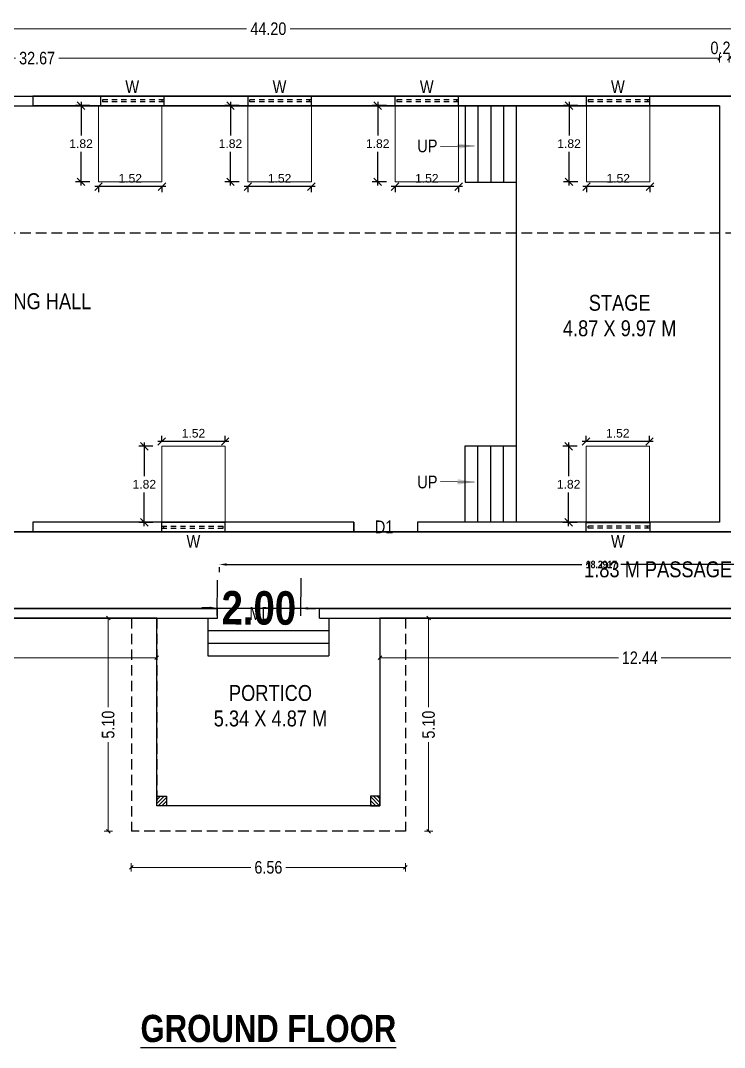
# Model space of a CAD drawing. Header units: metres. Extents: x 113452 to 113666, y -26183 to -26004.
# Drawn here: x 113606.45 to 113623.3, y -26119.63 to -26095.06 of the extents above; entities that cross this region are included whole.
import ezdxf

# ---------------------------------------------------------------- set-up
doc = ezdxf.new("R2010")
doc.units = ezdxf.units.M
doc.header["$MEASUREMENT"] = 0
doc.header["$PDMODE"] = 35
doc.linetypes.add('DASHED2', pattern=[0.375, 0.25, -0.125])
doc.layers.add('BLK_1_FLR_0_BLT_UP_AREA', color=26, linetype='Continuous', plot=False)
for name, color, linetype in [('BLK_1_FLR_0_CARPET_AREA', 25, 'Continuous'), ('BLK_1_FLR_0_EXIT_WIDTH_DOOR', 2, 'Continuous'), ('Grid Line', 8, 'Continuous'), ('Window', 34, 'Continuous')]:
    doc.layers.add(name, color=color, linetype=linetype)
for name, color, linetype, lineweight in [('BLK_1_FLR_0_ROOM_1_LIGHT_VENTILATION_10', 232, 'Continuous', 0), ('BLK_1_FLR_0_ROOM_1_LIGHT_VENTILATION_12', 232, 'Continuous', 0), ('BLK_1_FLR_0_ROOM_1_LIGHT_VENTILATION_13', 232, 'Continuous', 0), ('BLK_1_FLR_0_ROOM_1_LIGHT_VENTILATION_5', 232, 'Continuous', 0), ('BLK_1_FLR_0_ROOM_1_LIGHT_VENTILATION_6', 232, 'Continuous', 0), ('BLK_1_FLR_0_ROOM_1_LIGHT_VENTILATION_9', 232, 'Continuous', 0), ('Dimension', 3, 'Continuous', 13), ('DIST_EXIT', 7, 'Continuous', 0)]:
    doc.layers.add(name, color=color, linetype=linetype, lineweight=lineweight)
doc.styles.add('Arial', font='swissc.ttf')
doc.styles.add('Arial-Bold', font='times.ttf')
doc.styles.add('EE', font='times.ttf', dxfattribs={"height": 15})
doc.styles.add('IT', font='times.ttf', dxfattribs={"height": 12})
doc.styles.get("Standard").update_dxf_attribs({"font": 'swisscb.ttf'})
doc.styles.add('SVN', font='arial.ttf')
doc.dimstyles.new('FLOOR DIM BUILDING DIM', dxfattribs={"dimtxt": 0.3, "dimasz": 0.05, "dimexe": 0.075, "dimexo": 0.3, "dimgap": 0.09, "dimtad": 0, "dimzin": 3, "dimdsep": 46, "dimtxsty": 'Arial', "dimblk": 'JM1', "dimcen": -0.09, "dimse1": 1, "dimse2": 1, "dimclrd": 5, "dimclre": 250, "dimclrt": 3, "dimazin": 0, "dimtfac": 0.65, "dimtix": 1, "dimtofl": 0, "dimtmove": 0, "dimatfit": 2, "dimfxl": 0, "dimfrac": 1, "dimtolj": 1, "dimlwd": 18, "dimlwe": -1, "dimarcsym": 0})
doc.dimstyles.get("Standard").update_dxf_attribs({"dimtxt": 1.5, "dimasz": 0.18, "dimexe": 0.18, "dimexo": 0.0625, "dimgap": 0.09, "dimtad": 0, "dimzin": 0, "dimdsep": 46, "dimtxsty": 'Standard', "dimcen": 0.09, "dimse1": 1, "dimse2": 1, "dimsd1": 1, "dimsd2": 1, "dimclrt": 256, "dimadec": 0, "dimazin": 0, "dimtfac": 1, "dimtofl": 0, "dimtmove": 0, "dimatfit": 3, "dimfxl": 0, "dimtolj": 1, "dimtzin": 0, "dimarcsym": 0})
doc.dimstyles.new('STANDARD$0', dxfattribs={"dimtxt": 7, "dimasz": 3, "dimexe": 3, "dimexo": 1, "dimgap": 1.5, "dimtad": 1, "dimdec": 1, "dimzin": 1, "dimdsep": 46, "dimlunit": 4, "dimtxsty": 'Standard', "dimblk": 'OBLIQUE', "dimcen": 0.09375, "dimdle": 1, "dimclrd": 8, "dimclre": 8, "dimclrt": 7, "dimadec": 1, "dimazin": 0, "dimtfac": 1, "dimtdec": 1, "dimtix": 1, "dimtmove": 2, "dimatfit": 3, "dimldrblk": 'ARCHTICK', "dimfxl": 0, "dimfrac": 2, "dimtolj": 1, "dimtzin": 0, "dimarcsym": 0})
doc.dimstyles.new('STY', dxfattribs={"dimscale": 0.9, "dimtxt": 0.23, "dimasz": 0.18, "dimexe": 0.15, "dimexo": 0.6, "dimgap": 0.1, "dimtad": 1, "dimtih": 1, "dimtoh": 1, "dimzin": 0, "dimdsep": 46, "dimtxsty": 'Arial-Bold', "dimblk": 'CLOSEDBLANK', "dimcen": 0.09375, "dimdle": 0.1, "dimse1": 1, "dimse2": 1, "dimadec": 0, "dimazin": 0, "dimtfac": 1, "dimtmove": 2, "dimatfit": 2, "dimfxl": 0, "dimtolj": 1, "dimtzin": 0, "dimarcsym": 0})
pattern_1 = [(45, (0, 0), (-0.044194173824, 0.044194173824), [])]

# ---------------------------------------------------------------- blocks, each defined once
blk = doc.blocks.new('JM1')
at = {"color": 2}
for p, q in [((0, 2), (0, -2)), ((-0.884, -0.884), (0.884, 0.884)), ((-3, 0), (0, 0))]:
    blk.add_line(p, q, dxfattribs=at)
blk = doc.blocks.new('GC')
at = {"ltscale": 0.3}
h = blk.add_hatch(dxfattribs=at)
h.set_pattern_fill('ANSI31', color=256, scale=0.5)
h.set_pattern_definition(pattern_1)
h.paths.add_polyline_path([(113618.529, -26048.862), (113618.529, -26048.632), (113618.299, -26048.632), (113618.299, -26048.862)])
h = blk.add_hatch(dxfattribs=at)
h.set_pattern_fill('ANSI31', color=256, scale=0.5)
h.set_pattern_definition(pattern_1)
h.paths.add_polyline_path([(113618.529, -26048.632), (113618.299, -26048.632), (113618.299, -26048.862), (113618.529, -26048.862)])
blk.add_lwpolyline([(113618.299, -26048.632), (113618.529, -26048.632), (113618.529, -26048.862), (113618.299, -26048.862)], close=True, dxfattribs=at)
blk = doc.blocks.new('ww1')
at = {"layer": 'Window', "linetype": 'DASHED2', "ltscale": 0.5}
for p, q in [((113597.634, -26051.841), (113597.634, -26050.317)), ((113597.686, -26051.841), (113597.686, -26050.317))]:
    blk.add_line(p, q, dxfattribs=at)
at = {"layer": 'Window', "color": 1, "linetype": 'ByBlock'}
for p, q in [((113597.634, -26050.364), (113597.686, -26050.364)), ((113597.634, -26051.79), (113597.686, -26051.79))]:
    blk.add_line(p, q, dxfattribs=at)
blk.add_lwpolyline([(113597.775, -26051.841), (113597.545, -26051.841), (113597.545, -26050.317), (113597.775, -26050.317)], close=True, dxfattribs=at)
blk = doc.blocks.new('*D108')
at = {"layer": 'Defpoints', "color": 0, "ltscale": 0.3}
for p in [(113623.183, -26095.957), (113590.513, -26097.095), (113623.183, -26097.095)]:
    blk.add_point(p, dxfattribs=at)
at = {"layer": 'Dimension', "color": 5, "lineweight": 18, "ltscale": 0.3}
for p, q in [((113590.563, -26095.957), (113606.328, -26095.957)), ((113623.133, -26095.957), (113607.369, -26095.957))]:
    blk.add_line(p, q, dxfattribs=at)
at = {"layer": 'Dimension', "color": 5, "lineweight": 18, "ltscale": 0.3, "xscale": 0.05, "yscale": 0.05, "zscale": 0.05, "rotation": 180}
blk.add_blockref('JM1', (113590.513, -26095.957), dxfattribs=at)
at = {"layer": 'Dimension', "color": 5, "lineweight": 18, "ltscale": 0.3, "xscale": 0.05, "yscale": 0.05, "zscale": 0.05}
blk.add_blockref('JM1', (113623.183, -26095.957), dxfattribs=at)
at = {"layer": 'Dimension', "color": 3, "ltscale": 0.3, "insert": (113606.848, -26095.957), "char_height": 0.3, "attachment_point": 5, "style": 'Arial'}
blk.add_mtext('\\A1;32.67', dxfattribs=at)
blk = doc.blocks.new('*D109')
at = {"layer": 'Defpoints', "color": 0, "ltscale": 0.3}
for p in [(113623.413, -26095.957), (113623.183, -26097.095), (113623.413, -26097.095)]:
    blk.add_point(p, dxfattribs=at)
at = {"layer": 'Dimension', "color": 5, "lineweight": 18, "ltscale": 0.3}
for p, q in [((113623.133, -26095.957), (113623.083, -26095.957)), ((113623.463, -26095.957), (113623.513, -26095.957))]:
    blk.add_line(p, q, dxfattribs=at)
at = {"layer": 'Dimension', "color": 5, "lineweight": 18, "ltscale": 0.3, "xscale": 0.05, "yscale": 0.05, "zscale": 0.05}
blk.add_blockref('JM1', (113623.183, -26095.957), dxfattribs=at)
at = {"layer": 'Dimension', "color": 5, "lineweight": 18, "ltscale": 0.3, "xscale": 0.05, "yscale": 0.05, "zscale": 0.05, "rotation": 180}
blk.add_blockref('JM1', (113623.413, -26095.957), dxfattribs=at)
at = {"layer": 'Dimension', "color": 3, "ltscale": 0.3, "insert": (113623.298, -26095.713), "char_height": 0.3, "attachment_point": 5, "style": 'Arial'}
blk.add_mtext('\\A1;0.23', dxfattribs=at)
blk = doc.blocks.new('*D116')
at = {"layer": 'Defpoints', "color": 0, "ltscale": 0.3}
for p in [(113590.283, -26095.253), (113590.283, -26096.865), (113634.483, -26096.865)]:
    blk.add_point(p, dxfattribs=at)
at = {"layer": 'Dimension', "color": 5, "lineweight": 18, "ltscale": 0.3}
for p, q in [((113590.333, -26095.253), (113611.861, -26095.253)), ((113634.433, -26095.253), (113612.905, -26095.253))]:
    blk.add_line(p, q, dxfattribs=at)
at = {"layer": 'Dimension', "color": 5, "lineweight": 18, "ltscale": 0.3, "xscale": 0.05, "yscale": 0.05, "zscale": 0.05, "rotation": 180}
blk.add_blockref('JM1', (113590.283, -26095.253), dxfattribs=at)
at = {"layer": 'Dimension', "color": 5, "lineweight": 18, "ltscale": 0.3, "xscale": 0.05, "yscale": 0.05, "zscale": 0.05}
blk.add_blockref('JM1', (113634.483, -26095.253), dxfattribs=at)
at = {"layer": 'Dimension', "color": 3, "ltscale": 0.3, "insert": (113612.383, -26095.253), "char_height": 0.3, "attachment_point": 5, "style": 'Arial'}
blk.add_mtext('\\A1;44.20', dxfattribs=at)
blk = doc.blocks.new('*D131')
at = {"layer": 'Defpoints', "color": 0, "ltscale": 0.3}
for p in [(113597.273, -26109.357), (113609.713, -26109.357), (113609.713, -26110.306)]:
    blk.add_point(p, dxfattribs=at)
at = {"layer": 'Dimension', "color": 5, "lineweight": 18, "ltscale": 0.3}
for p, q in [((113597.323, -26110.306), (113602.98, -26110.306)), ((113609.663, -26110.306), (113604.007, -26110.306))]:
    blk.add_line(p, q, dxfattribs=at)
at = {"layer": 'Dimension', "color": 5, "lineweight": 18, "ltscale": 0.3, "xscale": 0.05, "yscale": 0.05, "zscale": 0.05, "rotation": 180}
blk.add_blockref('JM1', (113597.273, -26110.306), dxfattribs=at)
at = {"layer": 'Dimension', "color": 5, "lineweight": 18, "ltscale": 0.3, "xscale": 0.05, "yscale": 0.05, "zscale": 0.05}
blk.add_blockref('JM1', (113609.713, -26110.306), dxfattribs=at)
at = {"layer": 'Dimension', "color": 3, "ltscale": 0.3, "insert": (113603.493, -26110.306), "char_height": 0.3, "attachment_point": 5, "style": 'Arial'}
blk.add_mtext('\\A1;12.44', dxfattribs=at)
blk = doc.blocks.new('*D132')
at = {"layer": 'Defpoints', "color": 0, "ltscale": 0.3}
for p in [(113615.053, -26109.357), (113627.493, -26109.357), (113627.493, -26110.306)]:
    blk.add_point(p, dxfattribs=at)
at = {"layer": 'Dimension', "color": 5, "lineweight": 18, "ltscale": 0.3}
for p, q in [((113615.103, -26110.306), (113620.76, -26110.306)), ((113627.443, -26110.306), (113621.787, -26110.306))]:
    blk.add_line(p, q, dxfattribs=at)
at = {"layer": 'Dimension', "color": 5, "lineweight": 18, "ltscale": 0.3, "xscale": 0.05, "yscale": 0.05, "zscale": 0.05, "rotation": 180}
blk.add_blockref('JM1', (113615.053, -26110.306), dxfattribs=at)
at = {"layer": 'Dimension', "color": 5, "lineweight": 18, "ltscale": 0.3, "xscale": 0.05, "yscale": 0.05, "zscale": 0.05}
blk.add_blockref('JM1', (113627.493, -26110.306), dxfattribs=at)
at = {"layer": 'Dimension', "color": 3, "ltscale": 0.3, "insert": (113621.273, -26110.306), "char_height": 0.3, "attachment_point": 5, "style": 'Arial'}
blk.add_mtext('\\A1;12.44', dxfattribs=at)
blk = doc.blocks.new('*D136')
at = {"layer": 'Defpoints', "color": 0, "ltscale": 0.3}
for p in [(113609.103, -26109.357), (113608.549, -26114.457), (113609.103, -26114.457)]:
    blk.add_point(p, dxfattribs=at)
at = {"layer": 'Dimension', "color": 5, "lineweight": 18, "ltscale": 0.3}
for p, q in [((113608.549, -26109.407), (113608.549, -26111.487)), ((113608.549, -26114.407), (113608.549, -26112.327))]:
    blk.add_line(p, q, dxfattribs=at)
at = {"layer": 'Dimension', "color": 5, "lineweight": 18, "ltscale": 0.3, "xscale": 0.05, "yscale": 0.05, "zscale": 0.05}
for p, rotation in [((113608.549, -26109.357), 90), ((113608.549, -26114.457), 270)]:
    blk.add_blockref('JM1', p, dxfattribs=dict(at, rotation=rotation))
at = {"layer": 'Dimension', "color": 3, "ltscale": 0.3, "insert": (113608.549, -26111.907), "char_height": 0.3, "attachment_point": 5, "rotation": 90, "style": 'Arial'}
blk.add_mtext('\\A1;5.10', dxfattribs=at)
blk = doc.blocks.new('*D137')
at = {"layer": 'Defpoints', "color": 0, "ltscale": 0.3}
for p in [(113609.103, -26114.457), (113615.663, -26114.457), (113615.663, -26115.323)]:
    blk.add_point(p, dxfattribs=at)
at = {"layer": 'Dimension', "color": 5, "lineweight": 18, "ltscale": 0.3}
for p, q in [((113609.153, -26115.323), (113611.963, -26115.323)), ((113615.613, -26115.323), (113612.804, -26115.323))]:
    blk.add_line(p, q, dxfattribs=at)
at = {"layer": 'Dimension', "color": 5, "lineweight": 18, "ltscale": 0.3, "xscale": 0.05, "yscale": 0.05, "zscale": 0.05, "rotation": 180}
blk.add_blockref('JM1', (113609.103, -26115.323), dxfattribs=at)
at = {"layer": 'Dimension', "color": 5, "lineweight": 18, "ltscale": 0.3, "xscale": 0.05, "yscale": 0.05, "zscale": 0.05}
blk.add_blockref('JM1', (113615.663, -26115.323), dxfattribs=at)
at = {"layer": 'Dimension', "color": 3, "ltscale": 0.3, "insert": (113612.383, -26115.323), "char_height": 0.3, "attachment_point": 5, "style": 'Arial'}
blk.add_mtext('\\A1;6.56', dxfattribs=at)
blk = doc.blocks.new('*D138')
at = {"layer": 'Defpoints', "color": 0, "ltscale": 0.3}
for p in [(113615.663, -26109.357), (113616.217, -26109.357), (113615.663, -26114.457)]:
    blk.add_point(p, dxfattribs=at)
at = {"layer": 'Dimension', "color": 5, "lineweight": 18, "ltscale": 0.3}
for p, q in [((113616.217, -26109.407), (113616.217, -26111.487)), ((113616.217, -26114.407), (113616.217, -26112.327))]:
    blk.add_line(p, q, dxfattribs=at)
at = {"layer": 'Dimension', "color": 5, "lineweight": 18, "ltscale": 0.3, "xscale": 0.05, "yscale": 0.05, "zscale": 0.05}
for p, rotation in [((113616.217, -26109.357), 90), ((113616.217, -26114.457), 270)]:
    blk.add_blockref('JM1', p, dxfattribs=dict(at, rotation=rotation))
at = {"layer": 'Dimension', "color": 3, "ltscale": 0.3, "insert": (113616.217, -26111.907), "char_height": 0.3, "attachment_point": 5, "rotation": 90, "style": 'Arial'}
blk.add_mtext('\\A1;5.10', dxfattribs=at)
blk = doc.blocks.new('_Oblique')
at = {"color": 0, "linetype": 'ByBlock', "lineweight": -2}
blk.add_line((-0.5, -0.5), (0.5, 0.5), dxfattribs=at)
blk = doc.blocks.new('*D262')
at = {"layer": 'BLK_1_FLR_0_ROOM_1_LIGHT_VENTILATION_5', "color": 0, "lineweight": -2, "ltscale": 10}
for p, q in [((113609.927, -26099.03), (113608.227, -26099.03)), ((113608.317, -26099.03), (113608.317, -26099.165)), ((113609.837, -26099.03), (113609.837, -26099.165))]:
    blk.add_line(p, q, dxfattribs=at)
at = {"layer": 'Defpoints', "color": 0, "ltscale": 10}
for p in [(113608.317, -26098.915), (113609.837, -26098.915), (113608.317, -26099.03)]:
    blk.add_point(p, dxfattribs=at)
at = {"layer": 'BLK_1_FLR_0_ROOM_1_LIGHT_VENTILATION_5', "color": 0, "lineweight": -2, "ltscale": 10, "xscale": 0.18, "yscale": 0.18, "zscale": 0.18, "rotation": 180}
blk.add_blockref('_Oblique', (113608.317, -26099.03), dxfattribs=at)
at = {"layer": 'BLK_1_FLR_0_ROOM_1_LIGHT_VENTILATION_5', "color": 0, "lineweight": -2, "ltscale": 10, "xscale": 0.18, "yscale": 0.18, "zscale": 0.18}
blk.add_blockref('_Oblique', (113609.837, -26099.03), dxfattribs=at)
at = {"layer": 'BLK_1_FLR_0_ROOM_1_LIGHT_VENTILATION_5', "color": 0, "lineweight": 20, "ltscale": 10, "insert": (113609.077, -26098.834), "char_height": 0.207, "attachment_point": 5, "style": 'SVN'}
blk.add_mtext('\\A1;1.52', dxfattribs=at)
blk = doc.blocks.new('*D263')
at = {"layer": 'BLK_1_FLR_0_ROOM_1_LIGHT_VENTILATION_5', "color": 0, "lineweight": -2, "ltscale": 10}
for p, q in [((113608.107, -26097.093), (113607.765, -26097.093)), ((113607.9, -26097.003), (113607.9, -26097.808)), ((113607.9, -26099.005), (113607.9, -26098.2)), ((113608.107, -26098.915), (113607.765, -26098.915))]:
    blk.add_line(p, q, dxfattribs=at)
at = {"layer": 'Defpoints', "color": 0, "ltscale": 10}
for p in [(113607.9, -26097.093), (113609.607, -26097.093), (113609.607, -26098.915)]:
    blk.add_point(p, dxfattribs=at)
at = {"layer": 'BLK_1_FLR_0_ROOM_1_LIGHT_VENTILATION_5', "color": 0, "lineweight": -2, "ltscale": 10, "xscale": 0.18, "yscale": 0.18, "zscale": 0.18}
for p, rotation in [((113607.9, -26097.093), 90), ((113607.9, -26098.915), 270)]:
    blk.add_blockref('_Oblique', p, dxfattribs=dict(at, rotation=rotation))
at = {"layer": 'BLK_1_FLR_0_ROOM_1_LIGHT_VENTILATION_5', "color": 0, "lineweight": 20, "ltscale": 10, "insert": (113607.9, -26098.004), "char_height": 0.207, "attachment_point": 5, "style": 'SVN'}
blk.add_mtext('\\A1;1.82', dxfattribs=at)
blk = doc.blocks.new('*D264')
at = {"layer": 'BLK_1_FLR_0_ROOM_1_LIGHT_VENTILATION_6', "color": 0, "lineweight": -2, "ltscale": 10}
for p, q in [((113613.501, -26099.03), (113611.801, -26099.03)), ((113611.891, -26099.03), (113611.891, -26099.165)), ((113613.411, -26099.03), (113613.411, -26099.165))]:
    blk.add_line(p, q, dxfattribs=at)
at = {"layer": 'Defpoints', "color": 0, "ltscale": 10}
for p in [(113611.891, -26098.915), (113613.411, -26098.915), (113611.891, -26099.03)]:
    blk.add_point(p, dxfattribs=at)
at = {"layer": 'BLK_1_FLR_0_ROOM_1_LIGHT_VENTILATION_6', "color": 0, "lineweight": -2, "ltscale": 10, "xscale": 0.18, "yscale": 0.18, "zscale": 0.18, "rotation": 180}
blk.add_blockref('_Oblique', (113611.891, -26099.03), dxfattribs=at)
at = {"layer": 'BLK_1_FLR_0_ROOM_1_LIGHT_VENTILATION_6', "color": 0, "lineweight": -2, "ltscale": 10, "xscale": 0.18, "yscale": 0.18, "zscale": 0.18}
blk.add_blockref('_Oblique', (113613.411, -26099.03), dxfattribs=at)
at = {"layer": 'BLK_1_FLR_0_ROOM_1_LIGHT_VENTILATION_6', "color": 0, "lineweight": 20, "ltscale": 10, "insert": (113612.651, -26098.834), "char_height": 0.207, "attachment_point": 5, "style": 'SVN'}
blk.add_mtext('\\A1;1.52', dxfattribs=at)
blk = doc.blocks.new('*D265')
at = {"layer": 'BLK_1_FLR_0_ROOM_1_LIGHT_VENTILATION_6', "color": 0, "lineweight": -2, "ltscale": 10}
for p, q in [((113611.682, -26097.093), (113611.34, -26097.093)), ((113611.475, -26097.003), (113611.475, -26097.808)), ((113611.475, -26099.005), (113611.475, -26098.2)), ((113611.682, -26098.915), (113611.34, -26098.915))]:
    blk.add_line(p, q, dxfattribs=at)
at = {"layer": 'Defpoints', "color": 0, "ltscale": 10}
for p in [(113611.475, -26097.093), (113613.181, -26097.093), (113613.181, -26098.915)]:
    blk.add_point(p, dxfattribs=at)
at = {"layer": 'BLK_1_FLR_0_ROOM_1_LIGHT_VENTILATION_6', "color": 0, "lineweight": -2, "ltscale": 10, "xscale": 0.18, "yscale": 0.18, "zscale": 0.18}
for p, rotation in [((113611.475, -26097.093), 90), ((113611.475, -26098.915), 270)]:
    blk.add_blockref('_Oblique', p, dxfattribs=dict(at, rotation=rotation))
at = {"layer": 'BLK_1_FLR_0_ROOM_1_LIGHT_VENTILATION_6', "color": 0, "lineweight": 20, "ltscale": 10, "insert": (113611.475, -26098.004), "char_height": 0.207, "attachment_point": 5, "style": 'SVN'}
blk.add_mtext('\\A1;1.82', dxfattribs=at)
blk = doc.blocks.new('*D266')
at = {"layer": 'BLK_1_FLR_0_ROOM_1_LIGHT_VENTILATION_9', "color": 0, "lineweight": -2, "ltscale": 10}
for p, q in [((113617.025, -26099.03), (113615.325, -26099.03)), ((113615.415, -26099.03), (113615.415, -26099.165)), ((113616.935, -26099.03), (113616.935, -26099.165))]:
    blk.add_line(p, q, dxfattribs=at)
at = {"layer": 'Defpoints', "color": 0, "ltscale": 10}
for p in [(113615.415, -26098.915), (113616.935, -26098.915), (113615.415, -26099.03)]:
    blk.add_point(p, dxfattribs=at)
at = {"layer": 'BLK_1_FLR_0_ROOM_1_LIGHT_VENTILATION_9', "color": 0, "lineweight": -2, "ltscale": 10, "xscale": 0.18, "yscale": 0.18, "zscale": 0.18, "rotation": 180}
blk.add_blockref('_Oblique', (113615.415, -26099.03), dxfattribs=at)
at = {"layer": 'BLK_1_FLR_0_ROOM_1_LIGHT_VENTILATION_9', "color": 0, "lineweight": -2, "ltscale": 10, "xscale": 0.18, "yscale": 0.18, "zscale": 0.18}
blk.add_blockref('_Oblique', (113616.935, -26099.03), dxfattribs=at)
at = {"layer": 'BLK_1_FLR_0_ROOM_1_LIGHT_VENTILATION_9', "color": 0, "lineweight": 20, "ltscale": 10, "insert": (113616.175, -26098.834), "char_height": 0.207, "attachment_point": 5, "style": 'SVN'}
blk.add_mtext('\\A1;1.52', dxfattribs=at)
blk = doc.blocks.new('*D267')
at = {"layer": 'BLK_1_FLR_0_ROOM_1_LIGHT_VENTILATION_9', "color": 0, "lineweight": -2, "ltscale": 10}
for p, q in [((113615.206, -26097.093), (113614.864, -26097.093)), ((113614.999, -26097.003), (113614.999, -26097.808)), ((113614.999, -26099.005), (113614.999, -26098.2)), ((113615.206, -26098.915), (113614.864, -26098.915))]:
    blk.add_line(p, q, dxfattribs=at)
at = {"layer": 'Defpoints', "color": 0, "ltscale": 10}
for p in [(113614.999, -26097.093), (113616.705, -26097.093), (113616.705, -26098.915)]:
    blk.add_point(p, dxfattribs=at)
at = {"layer": 'BLK_1_FLR_0_ROOM_1_LIGHT_VENTILATION_9', "color": 0, "lineweight": -2, "ltscale": 10, "xscale": 0.18, "yscale": 0.18, "zscale": 0.18}
for p, rotation in [((113614.999, -26097.093), 90), ((113614.999, -26098.915), 270)]:
    blk.add_blockref('_Oblique', p, dxfattribs=dict(at, rotation=rotation))
at = {"layer": 'BLK_1_FLR_0_ROOM_1_LIGHT_VENTILATION_9', "color": 0, "lineweight": 20, "ltscale": 10, "insert": (113614.999, -26098.004), "char_height": 0.207, "attachment_point": 5, "style": 'SVN'}
blk.add_mtext('\\A1;1.82', dxfattribs=at)
blk = doc.blocks.new('*D276')
at = {"layer": 'BLK_1_FLR_0_ROOM_1_LIGHT_VENTILATION_10', "color": 0, "lineweight": -2, "ltscale": 10}
for p, q in [((113609.83, -26105.13), (113609.83, -26104.995)), ((113611.35, -26105.13), (113611.35, -26104.995)), ((113611.44, -26105.13), (113609.74, -26105.13))]:
    blk.add_line(p, q, dxfattribs=at)
at = {"layer": 'Defpoints', "color": 0, "ltscale": 10}
for p in [(113609.83, -26105.13), (113609.83, -26105.245), (113611.35, -26105.245)]:
    blk.add_point(p, dxfattribs=at)
at = {"layer": 'BLK_1_FLR_0_ROOM_1_LIGHT_VENTILATION_10', "color": 0, "lineweight": -2, "ltscale": 10, "xscale": 0.18, "yscale": 0.18, "zscale": 0.18, "rotation": 180}
blk.add_blockref('_Oblique', (113609.83, -26105.13), dxfattribs=at)
at = {"layer": 'BLK_1_FLR_0_ROOM_1_LIGHT_VENTILATION_10', "color": 0, "lineweight": -2, "ltscale": 10, "xscale": 0.18, "yscale": 0.18, "zscale": 0.18}
blk.add_blockref('_Oblique', (113611.35, -26105.13), dxfattribs=at)
at = {"layer": 'BLK_1_FLR_0_ROOM_1_LIGHT_VENTILATION_10', "color": 0, "lineweight": 20, "ltscale": 10, "insert": (113610.59, -26104.934), "char_height": 0.207, "attachment_point": 5, "style": 'SVN'}
blk.add_mtext('\\A1;1.52', dxfattribs=at)
blk = doc.blocks.new('*D277')
at = {"layer": 'BLK_1_FLR_0_ROOM_1_LIGHT_VENTILATION_10', "color": 0, "lineweight": -2, "ltscale": 10}
for p, q in [((113609.621, -26105.245), (113609.279, -26105.245)), ((113609.414, -26105.155), (113609.414, -26105.96)), ((113609.414, -26107.156), (113609.414, -26106.351)), ((113609.621, -26107.066), (113609.279, -26107.066))]:
    blk.add_line(p, q, dxfattribs=at)
at = {"layer": 'Defpoints', "color": 0, "ltscale": 10}
for p in [(113611.12, -26105.245), (113609.414, -26107.066), (113611.12, -26107.066)]:
    blk.add_point(p, dxfattribs=at)
at = {"layer": 'BLK_1_FLR_0_ROOM_1_LIGHT_VENTILATION_10', "color": 0, "lineweight": -2, "ltscale": 10, "xscale": 0.18, "yscale": 0.18, "zscale": 0.18}
for p, rotation in [((113609.414, -26105.245), 90), ((113609.414, -26107.066), 270)]:
    blk.add_blockref('_Oblique', p, dxfattribs=dict(at, rotation=rotation))
at = {"layer": 'BLK_1_FLR_0_ROOM_1_LIGHT_VENTILATION_10', "color": 0, "lineweight": 20, "ltscale": 10, "insert": (113609.414, -26106.155), "char_height": 0.207, "attachment_point": 5, "style": 'SVN'}
blk.add_mtext('\\A1;1.82', dxfattribs=at)
blk = doc.blocks.new('*D278')
at = {"layer": 'BLK_1_FLR_0_ROOM_1_LIGHT_VENTILATION_12', "color": 0, "lineweight": -2, "ltscale": 10}
for p, q in [((113619.985, -26105.13), (113619.985, -26104.995)), ((113621.505, -26105.13), (113621.505, -26104.995)), ((113621.595, -26105.13), (113619.895, -26105.13))]:
    blk.add_line(p, q, dxfattribs=at)
at = {"layer": 'Defpoints', "color": 0, "ltscale": 10}
for p in [(113619.985, -26105.13), (113619.985, -26105.245), (113621.505, -26105.245)]:
    blk.add_point(p, dxfattribs=at)
at = {"layer": 'BLK_1_FLR_0_ROOM_1_LIGHT_VENTILATION_12', "color": 0, "lineweight": -2, "ltscale": 10, "xscale": 0.18, "yscale": 0.18, "zscale": 0.18, "rotation": 180}
blk.add_blockref('_Oblique', (113619.985, -26105.13), dxfattribs=at)
at = {"layer": 'BLK_1_FLR_0_ROOM_1_LIGHT_VENTILATION_12', "color": 0, "lineweight": -2, "ltscale": 10, "xscale": 0.18, "yscale": 0.18, "zscale": 0.18}
blk.add_blockref('_Oblique', (113621.505, -26105.13), dxfattribs=at)
at = {"layer": 'BLK_1_FLR_0_ROOM_1_LIGHT_VENTILATION_12', "color": 0, "lineweight": 20, "ltscale": 10, "insert": (113620.745, -26104.934), "char_height": 0.207, "attachment_point": 5, "style": 'SVN'}
blk.add_mtext('\\A1;1.52', dxfattribs=at)
blk = doc.blocks.new('*D279')
at = {"layer": 'BLK_1_FLR_0_ROOM_1_LIGHT_VENTILATION_12', "color": 0, "lineweight": -2, "ltscale": 10}
for p, q in [((113619.776, -26105.245), (113619.434, -26105.245)), ((113619.569, -26105.155), (113619.569, -26105.96)), ((113619.569, -26107.156), (113619.569, -26106.351)), ((113619.776, -26107.066), (113619.434, -26107.066))]:
    blk.add_line(p, q, dxfattribs=at)
at = {"layer": 'Defpoints', "color": 0, "ltscale": 10}
for p in [(113621.275, -26105.245), (113619.569, -26107.066), (113621.275, -26107.066)]:
    blk.add_point(p, dxfattribs=at)
at = {"layer": 'BLK_1_FLR_0_ROOM_1_LIGHT_VENTILATION_12', "color": 0, "lineweight": -2, "ltscale": 10, "xscale": 0.18, "yscale": 0.18, "zscale": 0.18}
for p, rotation in [((113619.569, -26105.245), 90), ((113619.569, -26107.066), 270)]:
    blk.add_blockref('_Oblique', p, dxfattribs=dict(at, rotation=rotation))
at = {"layer": 'BLK_1_FLR_0_ROOM_1_LIGHT_VENTILATION_12', "color": 0, "lineweight": 20, "ltscale": 10, "insert": (113619.569, -26106.155), "char_height": 0.207, "attachment_point": 5, "style": 'SVN'}
blk.add_mtext('\\A1;1.82', dxfattribs=at)
blk = doc.blocks.new('*D280')
at = {"layer": 'BLK_1_FLR_0_ROOM_1_LIGHT_VENTILATION_13', "color": 0, "lineweight": -2, "ltscale": 10}
for p, q in [((113621.606, -26099.03), (113619.906, -26099.03)), ((113619.996, -26099.03), (113619.996, -26099.165)), ((113621.516, -26099.03), (113621.516, -26099.165))]:
    blk.add_line(p, q, dxfattribs=at)
at = {"layer": 'Defpoints', "color": 0, "ltscale": 10}
for p in [(113619.996, -26098.915), (113621.516, -26098.915), (113619.996, -26099.03)]:
    blk.add_point(p, dxfattribs=at)
at = {"layer": 'BLK_1_FLR_0_ROOM_1_LIGHT_VENTILATION_13', "color": 0, "lineweight": -2, "ltscale": 10, "xscale": 0.18, "yscale": 0.18, "zscale": 0.18, "rotation": 180}
blk.add_blockref('_Oblique', (113619.996, -26099.03), dxfattribs=at)
at = {"layer": 'BLK_1_FLR_0_ROOM_1_LIGHT_VENTILATION_13', "color": 0, "lineweight": -2, "ltscale": 10, "xscale": 0.18, "yscale": 0.18, "zscale": 0.18}
blk.add_blockref('_Oblique', (113621.516, -26099.03), dxfattribs=at)
at = {"layer": 'BLK_1_FLR_0_ROOM_1_LIGHT_VENTILATION_13', "color": 0, "lineweight": 20, "ltscale": 10, "insert": (113620.756, -26098.834), "char_height": 0.207, "attachment_point": 5, "style": 'SVN'}
blk.add_mtext('\\A1;1.52', dxfattribs=at)
blk = doc.blocks.new('*D281')
at = {"layer": 'BLK_1_FLR_0_ROOM_1_LIGHT_VENTILATION_13', "color": 0, "lineweight": -2, "ltscale": 10}
for p, q in [((113619.786, -26097.093), (113619.444, -26097.093)), ((113619.579, -26097.003), (113619.579, -26097.808)), ((113619.579, -26099.005), (113619.579, -26098.2)), ((113619.786, -26098.915), (113619.444, -26098.915))]:
    blk.add_line(p, q, dxfattribs=at)
at = {"layer": 'Defpoints', "color": 0, "ltscale": 10}
for p in [(113619.579, -26097.093), (113621.286, -26097.093), (113621.286, -26098.915)]:
    blk.add_point(p, dxfattribs=at)
at = {"layer": 'BLK_1_FLR_0_ROOM_1_LIGHT_VENTILATION_13', "color": 0, "lineweight": -2, "ltscale": 10, "xscale": 0.18, "yscale": 0.18, "zscale": 0.18}
for p, rotation in [((113619.579, -26097.093), 90), ((113619.579, -26098.915), 270)]:
    blk.add_blockref('_Oblique', p, dxfattribs=dict(at, rotation=rotation))
at = {"layer": 'BLK_1_FLR_0_ROOM_1_LIGHT_VENTILATION_13', "color": 0, "lineweight": 20, "ltscale": 10, "insert": (113619.579, -26098.004), "char_height": 0.207, "attachment_point": 5, "style": 'SVN'}
blk.add_mtext('\\A1;1.82', dxfattribs=at)
blk = doc.blocks.new('*D321')
at = {"layer": 'BLK_1_FLR_0_EXIT_WIDTH_DOOR', "color": 0, "lineweight": -2}
for p, q in [((113611.157, -26108.447), (113611.153, -26109.294)), ((113613.158, -26108.399), (113613.155, -26109.303)), ((113610.974, -26109.113), (113610.794, -26109.113)), ((113613.335, -26109.124), (113613.515, -26109.124))]:
    blk.add_line(p, q, dxfattribs=at)
at = {"layer": 'BLK_1_FLR_0_EXIT_WIDTH_DOOR', "color": 0}
for points in [[(113610.974, -26109.083), (113610.974, -26109.143), (113611.154, -26109.114)], [(113613.335, -26109.094), (113613.335, -26109.154), (113613.155, -26109.123)]]:
    blk.add_solid(points, dxfattribs=at)
at = {"layer": 'Defpoints', "color": 0}
for p in [(113611.157, -26108.384), (113613.159, -26108.337), (113613.155, -26109.123)]:
    blk.add_point(p, dxfattribs=at)
at = {"layer": 'BLK_1_FLR_0_EXIT_WIDTH_DOOR', "insert": (113612.155, -26109.118), "char_height": 0.8, "attachment_point": 5, "rotation": 359.7536}
blk.add_mtext('\\A1;2.00', dxfattribs=at)
blk = doc.blocks.new('*D342')
at = {"layer": 'Defpoints', "color": 0}
for p in [(113611.208, -26108.074), (113629.5, -26108.074), (113629.5, -26108.074)]:
    blk.add_point(p, dxfattribs=at)
at = {"layer": 'DIST_EXIT', "color": 0, "lineweight": -2}
for p, q in [((113611.208, -26108.137), (113611.208, -26108.254)), ((113611.388, -26108.074), (113619.885, -26108.074)), ((113629.32, -26108.074), (113620.822, -26108.074)), ((113629.5, -26108.137), (113629.5, -26108.254))]:
    blk.add_line(p, q, dxfattribs=at)
at = {"layer": 'DIST_EXIT', "color": 0}
for points in [[(113611.388, -26108.044), (113611.388, -26108.104), (113611.208, -26108.074)], [(113629.32, -26108.044), (113629.32, -26108.104), (113629.5, -26108.074)]]:
    blk.add_solid(points, dxfattribs=at)
at = {"layer": 'DIST_EXIT', "color": 0, "insert": (113620.354, -26108.074), "char_height": 0.18, "attachment_point": 5}
blk.add_mtext('\\A1;18.2917', dxfattribs=at)

msp = doc.modelspace()

# ---------------------------------------------------------------- linework, layer by layer
at = {"ltscale": 0.3}
for p, q in [((113634.48344, -26096.8647), (113606.74805, -26096.8647)), ((113606.74805, -26096.8647), (113606.74805, -26097.0947)), ((113623.18344, -26097.0947), (113606.74805, -26097.0947)), ((113618.31344, -26097.0947), (113618.31344, -26107.0647)), ((113623.18344, -26097.0947), (113623.18344, -26107.0647)), ((113614.42853, -26107.0647), (113606.74805, -26107.0647)), ((113606.74805, -26107.0647), (113606.74805, -26107.2947)), ((113614.42853, -26107.0647), (113614.42853, -26107.2947)), ((113623.18344, -26107.0647), (113615.95253, -26107.0647)), ((113615.95253, -26107.0647), (113615.95253, -26107.2947)), ((113614.42853, -26107.2947), (113606.74805, -26107.2947)), ((113626.69344, -26107.2947), (113615.95253, -26107.2947)), ((113597.04344, -26109.1247), (113611.16344, -26109.1247)), ((113611.16344, -26109.3567), (113611.16344, -26109.1247)), ((113613.60344, -26109.1247), (113627.72344, -26109.1247)), ((113613.60344, -26109.3567), (113613.60344, -26109.1247)), ((113597.27344, -26109.3567), (113611.16344, -26109.3567)), ((113610.93344, -26109.3567), (113610.93344, -26110.2567)), ((113613.60344, -26109.3567), (113627.49344, -26109.3567)), ((113613.83344, -26109.3567), (113613.83344, -26110.2567)), ((113610.93344, -26109.6567), (113613.83344, -26109.6567)), ((113610.93344, -26109.9567), (113613.83344, -26109.9567)), ((113610.93344, -26110.2567), (113613.83344, -26110.2567))]:
    msp.add_line(p, q, dxfattribs=at)
for p, q in [((113617.09424, -26097.0947), (113617.09424, -26098.9235)), ((113617.39904, -26097.0947), (113617.39904, -26098.9235)), ((113617.70384, -26097.0947), (113617.70384, -26098.9235)), ((113618.00864, -26097.0947), (113618.00864, -26098.9235)), ((113617.09424, -26098.9235), (113618.31344, -26098.9235)), ((113617.09424, -26107.0647), (113617.09424, -26105.2359)), ((113617.09424, -26105.2359), (113618.31344, -26105.2359)), ((113617.39904, -26107.0647), (113617.39904, -26105.2359)), ((113617.70384, -26107.0647), (113617.70384, -26105.2359)), ((113618.00864, -26107.0647), (113618.00864, -26105.2359))]:
    msp.add_line(p, q)
at = {"color": 8, "linetype": 'DASHED2'}
for p, q in [((113609.10344, -26109.3567), (113609.10344, -26114.4567)), ((113609.71344, -26109.3567), (113609.71344, -26113.8467)), ((113615.05344, -26109.3567), (113615.05344, -26113.8467)), ((113615.66344, -26109.3567), (113615.66344, -26114.4567)), ((113615.05344, -26113.8467), (113609.71344, -26113.8467)), ((113615.66344, -26114.4567), (113609.10344, -26114.4567))]:
    msp.add_line(p, q, dxfattribs=at)
at = {"layer": 'BLK_1_FLR_0_BLT_UP_AREA', "color": 59, "linetype": 'Continuous'}
msp.add_lwpolyline([(113590.28344, -26096.8647), (113634.48344, -26096.8647), (113634.48344, -26117.1267), (113627.49344, -26117.1267), (113627.49344, -26109.3567), (113615.05344, -26109.3567), (113615.05344, -26113.8467), (113609.71344, -26113.8467), (113609.71344, -26109.3567), (113597.27344, -26109.3567), (113597.27344, -26117.1267), (113590.28344, -26117.1267), (113590.28344, -26096.8647)], dxfattribs=at)
at = {"layer": 'BLK_1_FLR_0_CARPET_AREA', "ltscale": 0.3}
for points in [[(113590.51344, -26107.2947), (113626.69344, -26107.2947), (113626.69344, -26097.0947), (113628.52344, -26097.0947), (113628.52344, -26107.2947), (113634.25344, -26107.2947), (113634.25344, -26109.1247), (113629.55344, -26109.1247), (113629.55344, -26109.3567), (113634.25344, -26109.3567), (113634.25344, -26113.3567), (113629.55344, -26113.3567), (113627.72344, -26113.3567), (113627.72344, -26109.1247), (113597.04344, -26109.1247), (113597.04344, -26113.3547), (113595.21344, -26113.3547), (113590.51344, -26113.3547), (113590.51344, -26109.3567), (113595.21344, -26109.3567), (113595.21344, -26109.1247), (113590.51344, -26109.1247)], [(113590.51344, -26097.0947), (113623.18344, -26097.0947), (113623.18344, -26107.0647), (113615.95253, -26107.0647), (113615.95253, -26107.2947), (113614.42853, -26107.2947), (113614.42853, -26107.0647), (113606.74805, -26107.0647), (113606.74805, -26107.2947), (113605.22405, -26107.2947), (113605.22405, -26107.0647), (113598.13744, -26107.0647), (113598.13744, -26107.2947), (113596.61344, -26107.2947), (113596.61344, -26107.0647), (113590.51344, -26107.0647)]]:
    msp.add_lwpolyline(points, close=True, dxfattribs=at)
at = {"layer": 'BLK_1_FLR_0_ROOM_1_LIGHT_VENTILATION_10', "color": 232, "lineweight": 20, "ltscale": 10}
msp.add_lwpolyline([(113611.35029, -26105.2447), (113609.83029, -26105.2447), (113609.83029, -26107.0735), (113611.35029, -26107.0647)], close=True, dxfattribs=at)
at = {"layer": 'BLK_1_FLR_0_ROOM_1_LIGHT_VENTILATION_12', "color": 232, "lineweight": 20, "ltscale": 10}
msp.add_lwpolyline([(113621.50509, -26105.2447), (113619.98509, -26105.2447), (113619.98509, -26107.0735), (113621.50509, -26107.0647)], close=True, dxfattribs=at)
at = {"layer": 'BLK_1_FLR_0_ROOM_1_LIGHT_VENTILATION_13', "color": 232, "lineweight": 20, "ltscale": 10}
msp.add_lwpolyline([(113621.51575, -26098.9147), (113619.99575, -26098.9147), (113619.99575, -26097.0859), (113621.51575, -26097.0947)], close=True, dxfattribs=at)
at = {"layer": 'BLK_1_FLR_0_ROOM_1_LIGHT_VENTILATION_5', "color": 232, "lineweight": 20, "ltscale": 10}
msp.add_lwpolyline([(113609.83664, -26098.9147), (113608.31664, -26098.9147), (113608.31664, -26097.0859), (113609.83664, -26097.0947)], close=True, dxfattribs=at)
at = {"layer": 'BLK_1_FLR_0_ROOM_1_LIGHT_VENTILATION_6', "color": 232, "lineweight": 20, "ltscale": 10}
msp.add_lwpolyline([(113613.41144, -26098.9147), (113611.89144, -26098.9147), (113611.89144, -26097.0859), (113613.41144, -26097.0947)], close=True, dxfattribs=at)
at = {"layer": 'BLK_1_FLR_0_ROOM_1_LIGHT_VENTILATION_9', "color": 232, "lineweight": 20, "ltscale": 10}
msp.add_lwpolyline([(113616.93544, -26098.9147), (113615.41544, -26098.9147), (113615.41544, -26097.0859), (113616.93544, -26097.0947)], close=True, dxfattribs=at)
at = {"layer": 'Grid Line', "linetype": 'DASHED2'}
msp.add_line((113637.06984, -26100.1413), (113587.17423, -26100.1413), dxfattribs=at)

# ---------------------------------------------------------------- block references
at = {"xscale": -1}
for name, p, rotation in [('ww1', (87558.04646, 87500.68058), 90), ('ww1', (87561.57046, 87500.68058), 90), ('ww1', (87565.09446, 87500.68058), 90), ('ww1', (87569.66946, 87500.68058), 90), ('ww1', (139661.66728, -139704.83998), 270), ('GC', (227233.35278, -64.98488), 359.9999999972663)]:
    msp.add_blockref(name, p, dxfattribs=dict(at, rotation=rotation))
at = {"rotation": 90.00000000000004}
msp.add_blockref('ww1', (87569.66946, -139704.83998), dxfattribs=at)
msp.add_blockref('GC', (-8.5859, -64.98487))

# ---------------------------------------------------------------- texts
at = {"linetype": 'Continuous', "char_height": 0.3048, "width": 0.8163303, "style": 'IT'}
for insert, attachment_point in [((113608.96038, -26096.79274), 7), ((113612.48438, -26096.79274), 7), ((113616.00838, -26096.79274), 7), ((113620.58338, -26096.79274), 7), ((113610.75335, -26107.36666), 3), ((113620.58338, -26107.36666), 1)]:
    msp.add_mtext('{\\fSwis721 Cn BT|b0|i0|c0|p34;W}', dxfattribs=dict(at, insert=insert, attachment_point=attachment_point))
at = {"ltscale": 0.3, "char_height": 0.3048, "width": 0.3266425, "style": 'IT'}
for s, insert, attachment_point in [('{\\fSwis721 Cn BT|b0|i0|c0|p34;UP}', (113616.42998, -26097.90342), 3), ('{\\fSwis721 Cn BT|b0|i0|c0|p34;UP}', (113616.42998, -26106.25599), 9), ('{\\fSwis721 Cn BT|b0|i0|c0|p34;D1}', (113615.37627, -26107.32586), 9), ('{\\fSwis721 Cn BT|b0|i0|c0|p34;MD}', (113612.4708, -26109.39986), 9)]:
    msp.add_mtext(s, dxfattribs=dict(at, insert=insert, attachment_point=attachment_point))
at = {"ltscale": 0.3, "char_height": 0.381, "style": 'EE'}
for s, insert, width, attachment_point, line_spacing_factor in [('{\\fSwis721 Cn BT|b0|i0|c0|p34;\\W1.43304; \\W1;CONFERENCE / TRAINING HALL \\P\\W7.10378;  \\W1;27.80 X 9.97 M}', (113601.2583, -26101.58291), 6.549168, 1, 0.96), ('{\\fSwis721 Cn BT|b0|i0|c0|p34;STAGE \\P4.87 X 9.97 M}', (113620.78985, -26101.62064), 4.5742319, 2, 0.96), ('{\\fSwis721 Cn BT|b0|i0|c0|p34;1.83 M PASSAGE}', (113619.93934, -26107.99906), 5.7005503, 1, 1.08), ('{\\fSwis721 Cn BT|b0|i0|c0|p34;PORTICO \\P5.34 X 4.87 M}', (113612.43348, -26110.95821), 4.8054992, 2, 0.96)]:
    msp.add_mtext(s, dxfattribs=dict(at, insert=insert, width=width, attachment_point=attachment_point, line_spacing_factor=line_spacing_factor))
at = {"insert": (113612.38344, -26119.18173), "char_height": 0.65, "attachment_point": 5}
msp.add_mtext('{\\LGROUND FLOOR }', dxfattribs=at)

# ---------------------------------------------------------------- dimensions: what is measured, and where the dimension line sits
at = {"layer": 'BLK_1_FLR_0_EXIT_WIDTH_DOOR'}
dim = msp.add_linear_dim(base=(113613.15528, -26109.12278), p1=(113611.15717, -26108.38411), p2=(113613.15866, -26108.33675), angle=359.753638, dimstyle='Standard', override={"dimtxt": 0.8, "dimse1": 0, "dimse2": 0, "dimsd1": 0, "dimsd2": 0}, dxfattribs=at)
dim.commit()
dim.dimension.update_dxf_attribs({"geometry": '*D321', "text_midpoint": (113612.15466, -26109.11847)})
at = {"layer": 'BLK_1_FLR_0_ROOM_1_LIGHT_VENTILATION_10', "color": 232, "lineweight": 20, "ltscale": 10}
for base, p1, p2, angle, picture, middle in [((113609.83029, -26105.12976), (113611.35029, -26105.2447), (113609.83029, -26105.2447), 180, '*D276', (113610.59029, -26104.93407)), ((113609.41384, -26107.06603), (113611.12029, -26105.2447), (113611.12029, -26107.06603), 90, '*D277', (113609.41384, -26106.15537))]:
    dim = msp.add_linear_dim(base=base, p1=p1, p2=p2, angle=angle, dimstyle='STY', override={"dimasz": 0.2, "dimtxsty": 'SVN', "dimblk1": 'Oblique', "dimblk2": 'Oblique', "dimsah": 1, "dimse1": 0, "dimse2": 0, "dimfxl": 0.23, "dimfxlon": 1, "dimtfill": 1, "dimarcsym": 1}, dxfattribs=at)
    dim.commit()
    dim.dimension.update_dxf_attribs({"geometry": picture, "text_midpoint": middle})
at = {"layer": 'BLK_1_FLR_0_ROOM_1_LIGHT_VENTILATION_12', "color": 232, "lineweight": 20, "ltscale": 10}
for base, p1, p2, angle, picture, middle in [((113619.98509, -26105.12976), (113621.50509, -26105.2447), (113619.98509, -26105.2447), 180, '*D278', (113620.74509, -26104.93407)), ((113619.56864, -26107.06603), (113621.27509, -26105.2447), (113621.27509, -26107.06603), 90, '*D279', (113619.56864, -26106.15537))]:
    dim = msp.add_linear_dim(base=base, p1=p1, p2=p2, angle=angle, dimstyle='STY', override={"dimasz": 0.2, "dimtxsty": 'SVN', "dimblk1": 'Oblique', "dimblk2": 'Oblique', "dimsah": 1, "dimse1": 0, "dimse2": 0, "dimfxl": 0.23, "dimfxlon": 1, "dimtfill": 1, "dimarcsym": 1}, dxfattribs=at)
    dim.commit()
    dim.dimension.update_dxf_attribs({"geometry": picture, "text_midpoint": middle})
at = {"layer": 'BLK_1_FLR_0_ROOM_1_LIGHT_VENTILATION_13', "color": 232, "lineweight": 20, "ltscale": 10}
for base, p1, p2, angle, picture, middle in [((113619.5793, -26097.09337), (113621.28575, -26098.9147), (113621.28575, -26097.09337), 270, '*D281', (113619.5793, -26098.00404)), ((113619.99575, -26099.02964), (113621.51575, -26098.9147), (113619.99575, -26098.9147), 180, '*D280', (113620.75575, -26098.83395))]:
    dim = msp.add_linear_dim(base=base, p1=p1, p2=p2, angle=angle, dimstyle='STY', override={"dimasz": 0.2, "dimtxsty": 'SVN', "dimblk1": 'Oblique', "dimblk2": 'Oblique', "dimsah": 1, "dimse1": 0, "dimse2": 0, "dimfxl": 0.23, "dimfxlon": 1, "dimtfill": 1, "dimarcsym": 1}, dxfattribs=at)
    dim.commit()
    dim.dimension.update_dxf_attribs({"geometry": picture, "text_midpoint": middle})
at = {"layer": 'BLK_1_FLR_0_ROOM_1_LIGHT_VENTILATION_5', "color": 232, "lineweight": 20, "ltscale": 10}
for base, p1, p2, angle, picture, middle in [((113607.90019, -26097.09337), (113609.60664, -26098.9147), (113609.60664, -26097.09337), 270, '*D263', (113607.90019, -26098.00404)), ((113608.31664, -26099.02964), (113609.83664, -26098.9147), (113608.31664, -26098.9147), 180, '*D262', (113609.07664, -26098.83395))]:
    dim = msp.add_linear_dim(base=base, p1=p1, p2=p2, angle=angle, dimstyle='STY', override={"dimasz": 0.2, "dimtxsty": 'SVN', "dimblk1": 'Oblique', "dimblk2": 'Oblique', "dimsah": 1, "dimse1": 0, "dimse2": 0, "dimfxl": 0.23, "dimfxlon": 1, "dimtfill": 1, "dimarcsym": 1}, dxfattribs=at)
    dim.commit()
    dim.dimension.update_dxf_attribs({"geometry": picture, "text_midpoint": middle})
at = {"layer": 'BLK_1_FLR_0_ROOM_1_LIGHT_VENTILATION_6', "color": 232, "lineweight": 20, "ltscale": 10}
for base, p1, p2, angle, picture, middle in [((113611.47499, -26097.09337), (113613.18144, -26098.9147), (113613.18144, -26097.09337), 270, '*D265', (113611.47499, -26098.00404)), ((113611.89144, -26099.02964), (113613.41144, -26098.9147), (113611.89144, -26098.9147), 180, '*D264', (113612.65144, -26098.83395))]:
    dim = msp.add_linear_dim(base=base, p1=p1, p2=p2, angle=angle, dimstyle='STY', override={"dimasz": 0.2, "dimtxsty": 'SVN', "dimblk1": 'Oblique', "dimblk2": 'Oblique', "dimsah": 1, "dimse1": 0, "dimse2": 0, "dimfxl": 0.23, "dimfxlon": 1, "dimtfill": 1, "dimarcsym": 1}, dxfattribs=at)
    dim.commit()
    dim.dimension.update_dxf_attribs({"geometry": picture, "text_midpoint": middle})
at = {"layer": 'BLK_1_FLR_0_ROOM_1_LIGHT_VENTILATION_9', "color": 232, "lineweight": 20, "ltscale": 10}
for base, p1, p2, angle, picture, middle in [((113614.99899, -26097.09337), (113616.70544, -26098.9147), (113616.70544, -26097.09337), 270, '*D267', (113614.99899, -26098.00404)), ((113615.41544, -26099.02964), (113616.93544, -26098.9147), (113615.41544, -26098.9147), 180, '*D266', (113616.17544, -26098.83395))]:
    dim = msp.add_linear_dim(base=base, p1=p1, p2=p2, angle=angle, dimstyle='STY', override={"dimasz": 0.2, "dimtxsty": 'SVN', "dimblk1": 'Oblique', "dimblk2": 'Oblique', "dimsah": 1, "dimse1": 0, "dimse2": 0, "dimfxl": 0.23, "dimfxlon": 1, "dimtfill": 1, "dimarcsym": 1}, dxfattribs=at)
    dim.commit()
    dim.dimension.update_dxf_attribs({"geometry": picture, "text_midpoint": middle})
at = {"layer": 'Dimension', "ltscale": 0.3}
for base, p1, p2, override, picture, middle in [((113590.28344, -26095.25303), (113634.48344, -26096.8647), (113590.28344, -26096.8647), {"dimpost": '\\X', "dimtmove": 1}, '*D116', (113612.38344, -26095.25303)), ((113623.41344, -26095.95716), (113623.18344, -26097.0947), (113623.41344, -26097.0947), {"dimtad": 3, "dimpost": '\\X'}, '*D109', (113623.29844, -26095.71297)), ((113623.18344, -26095.95716), (113590.51344, -26097.0947), (113623.18344, -26097.0947), {"dimpost": '\\X', "dimtmove": 1}, '*D108', (113606.84844, -26095.95716)), ((113609.71344, -26110.30607), (113597.27344, -26109.3567), (113609.71344, -26109.3567), {"dimpost": '\\X'}, '*D131', (113603.49344, -26110.30607)), ((113627.49344, -26110.30607), (113615.05344, -26109.3567), (113627.49344, -26109.3567), {"dimpost": '\\X'}, '*D132', (113621.27344, -26110.30607)), ((113615.66344, -26115.32284), (113609.10344, -26114.4567), (113615.66344, -26114.4567), {"dimpost": '\\X'}, '*D137', (113612.38344, -26115.32284))]:
    dim = msp.add_linear_dim(base=base, p1=p1, p2=p2, dimstyle='FLOOR DIM BUILDING DIM', override=override, dxfattribs=at)
    dim.commit()
    dim.dimension.update_dxf_attribs({"geometry": picture, "text_midpoint": middle})
for base, p1, p2, picture, middle in [((113608.54908, -26114.4567), (113609.10344, -26109.3567), (113609.10344, -26114.4567), '*D136', (113608.54908, -26111.9067)), ((113616.21694, -26109.3567), (113615.66344, -26114.4567), (113615.66344, -26109.3567), '*D138', (113616.21694, -26111.9067))]:
    dim = msp.add_linear_dim(base=base, p1=p1, p2=p2, angle=90, dimstyle='FLOOR DIM BUILDING DIM', override={"dimpost": '\\X'}, dxfattribs=at)
    dim.commit()
    dim.dimension.update_dxf_attribs({"geometry": picture, "text_midpoint": middle})
at = {"layer": 'DIST_EXIT'}
dim = msp.add_aligned_dim(p1=(113611.2078, -26108.07426), p2=(113629.49954, -26108.07426), distance=0, dimstyle='STANDARD$0', override={"dimtxt": 0.18, "dimasz": 0.18, "dimexe": 0.18, "dimexo": 0.0625, "dimgap": 0.09, "dimtad": 0, "dimtih": 1, "dimtoh": 1, "dimdec": 4, "dimzin": 0, "dimlunit": 2, "dimpost": '', "dimcen": 0.09, "dimdle": 0, "dimclrd": 0, "dimclre": 0, "dimclrt": 0, "dimadec": 0, "dimtdec": 4, "dimtix": 0, "dimtofl": 0, "dimtmove": 0, "dimfrac": 0}, dxfattribs=at)
dim.commit()
dim.dimension.update_dxf_attribs({"geometry": '*D342', "text_midpoint": (113620.35367, -26108.07426)})

# ---------------------------------------------------------------- leaders
at = {"ltscale": 0.3}
for points in [[(113617.31019, -26098.05664), (113616.50025, -26098.06793)], [(113617.31019, -26106.10277), (113616.50025, -26106.09147)]]:
    msp.add_leader(points, dimstyle='FLOOR DIM BUILDING DIM', override={"dimasz": 0.4, "dimgap": 0.09, "dimtad": 0, "dimclrd": 256}, dxfattribs=at)

doc.saveas('drawing.dxf')
